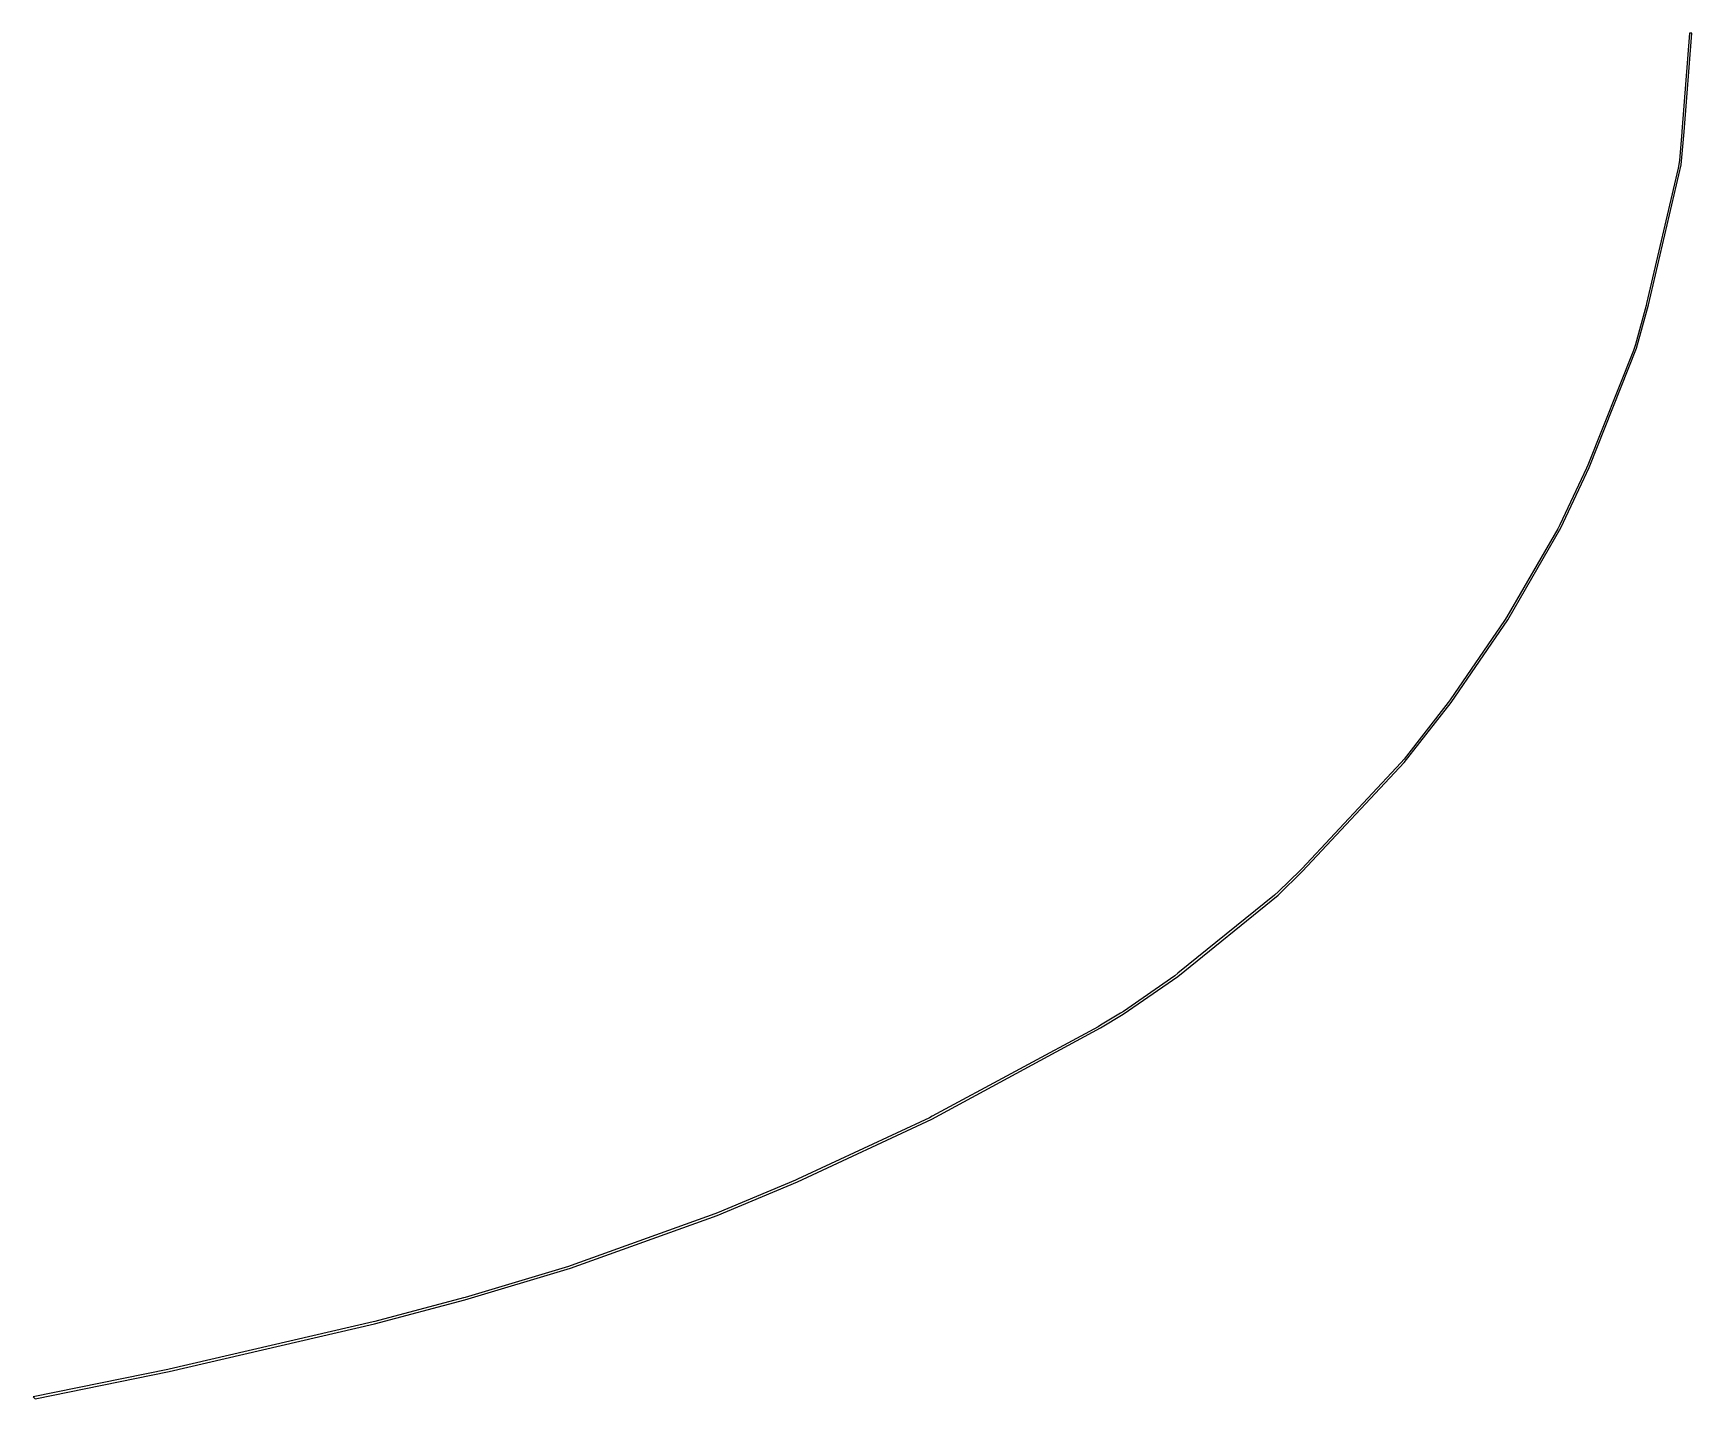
# Model space of a CAD drawing. Header units: metres. Extents: x 13.3 to 28.1, y -12.6 to -0.5.
import ezdxf

# ---------------------------------------------------------------- set-up
doc = ezdxf.new("R2010")
doc.units = ezdxf.units.M

msp = doc.modelspace()

# ---------------------------------------------------------------- linework, layer by layer
for p, q in [((28.0427, -0.49001), (27.9752, -1.36377)), ((27.9949, -1.36855), (28.0627, -0.49001)), ((28.0627, -0.49001), (28.0427, -0.49001)), ((27.9747, -1.36983), (27.952, -1.62227)), ((27.9688, -1.65959), (27.9949, -1.36855)), ((27.9752, -1.36377), (27.9747, -1.36983)), ((27.952, -1.62227), (27.9411, -1.68991)), ((27.9411, -1.68991), (27.6602, -2.89273)), ((27.6773, -2.90706), (27.9688, -1.65959)), ((27.6557, -2.91052), (27.5603, -3.25932)), ((27.5721, -3.29214), (27.6773, -2.90706)), ((27.6602, -2.89273), (27.6557, -2.91052)), ((27.5429, -3.31125), (27.1372, -4.33089)), ((27.1502, -4.35239), (27.5721, -3.29214)), ((27.5603, -3.25932), (27.5429, -3.31125)), ((27.1256, -4.35776), (26.8892, -4.86176)), ((26.8981, -4.88995), (27.1502, -4.35239)), ((27.1372, -4.33089), (27.1256, -4.35776)), ((26.8892, -4.86176), (26.8699, -4.89867)), ((26.8699, -4.89867), (26.4183, -5.68123)), ((26.4258, -5.7083), (26.8981, -4.88995)), ((26.398, -5.71335), (25.9141, -6.41925)), ((25.9215, -6.44382), (26.4258, -5.7083)), ((26.4183, -5.68123), (26.398, -5.71335)), ((25.896, -6.44395), (25.5039, -6.94559)), ((25.5058, -6.9756), (25.9215, -6.44382)), ((25.9141, -6.41925), (25.896, -6.44395)), ((25.4756, -6.97856), (24.5939, -7.92117)), ((24.6007, -7.94312), (25.5058, -6.9756)), ((25.5039, -6.94559), (25.4756, -6.97856)), ((24.3837, -8.15526), (24.6007, -7.94312)), ((24.5786, -7.93681), (24.3868, -8.12425)), ((24.5939, -7.92117), (24.5786, -7.93681)), ((23.4903, -8.87859), (24.3837, -8.15526)), ((24.3526, -8.15471), (23.4922, -8.85124)), ((24.3868, -8.12425), (24.3526, -8.15471)), ((23.0061, -9.21512), (23.4903, -8.87859)), ((23.4636, -8.87274), (23.0079, -9.18954)), ((23.4922, -8.85124), (23.4636, -8.87274)), ((22.8045, -9.33723), (23.0061, -9.21512)), ((22.982, -9.20634), (22.8048, -9.31364)), ((23.0079, -9.18954), (22.982, -9.20634)), ((21.3036, -10.1472), (22.8045, -9.33723)), ((22.7837, -9.32571), (21.3074, -10.1224)), ((22.8048, -9.31364), (22.7837, -9.32571)), ((20.1086, -10.7042), (21.3036, -10.1472)), ((21.2817, -10.1353), (20.1087, -10.6821)), ((21.3074, -10.1224), (21.2817, -10.1353)), ((19.3931, -11.0047), (20.1086, -10.7042)), ((20.0914, -10.6897), (19.3981, -10.981)), ((20.1087, -10.6821), (20.0914, -10.6897)), ((18.0908, -11.4727), (19.3931, -11.0047)), ((19.374, -10.9903), (18.0967, -11.4494)), ((19.3981, -10.981), (19.374, -10.9903)), ((17.1505, -11.7547), (18.0908, -11.4727)), ((18.0717, -11.4576), (17.153, -11.7331)), ((18.0967, -11.4494), (18.0717, -11.4576)), ((16.3464, -11.9677), (17.1505, -11.7547)), ((17.1378, -11.7374), (16.3488, -11.9464)), ((17.153, -11.7331), (17.1378, -11.7374)), ((16.3488, -11.9464), (16.3343, -11.95)), ((14.52, -12.3927), (16.3464, -11.9677)), ((16.3343, -11.95), (14.5222, -12.3716)), ((14.5089, -12.3745), (13.3114, -12.6184)), ((14.5222, -12.3716), (14.5089, -12.3745)), ((13.3284, -12.6354), (14.52, -12.3927)), ((13.3114, -12.6184), (13.3284, -12.6354))]:
    msp.add_line(p, q)

doc.saveas('drawing.dxf')
